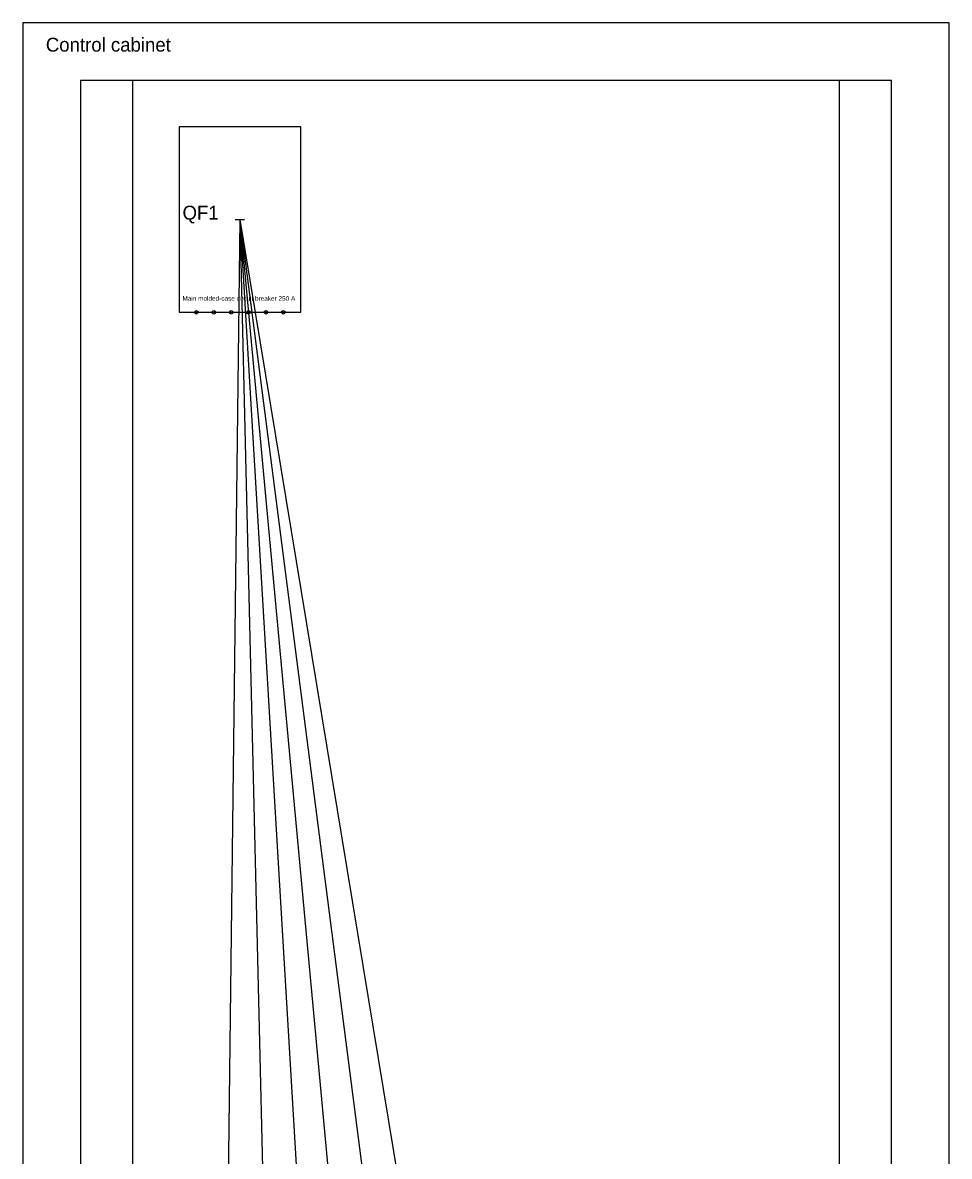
# Model space of a CAD drawing. Header units: millimetres. Extents: x 0 to 800, y 0 to 2000.
# Drawn here: x 0 to 800, y 1022 to 2000 of the extents above; entities that cross this region are included whole.
import ezdxf

# ---------------------------------------------------------------- set-up
doc = ezdxf.new("R2010")
doc.units = ezdxf.units.MM

msp = doc.modelspace()

# ---------------------------------------------------------------- linework, layer by layer
at = {"layer": 'COMPONENT'}
for p, q in [((240, 1910), (135, 1910)), ((135, 1910), (135, 1750)), ((240, 1750), (240, 1910)), ((135, 1750), (240, 1750))]:
    msp.add_line(p, q, dxfattribs=at)
at = {"layer": 'COMPONENT_DETAIL'}
msp.add_line((183.5, 1830), (191.5, 1830), dxfattribs=at)
at = {"layer": 'COMPONENT_OUTLINE'}
for p, q in [((240, 1910), (135, 1910)), ((135, 1910), (135, 1750)), ((240, 1750), (240, 1910)), ((135, 1750), (240, 1750))]:
    msp.add_line(p, q, dxfattribs=at)
at = {"layer": 'ENCLOSURE'}
for p, q in [((800, 2000), (0, 2000)), ((0, 2000), (0, 0)), ((800, 0), (800, 2000))]:
    msp.add_line(p, q, dxfattribs=at)
at = {"layer": 'MOUNTING_PLATE'}
for p, q in [((750, 1950), (50, 1950)), ((50, 1950), (50, 50)), ((750, 50), (750, 1950))]:
    msp.add_line(p, q, dxfattribs=at)
at = {"layer": 'TERMINAL'}
for centre in [(150, 1750), (165, 1750), (180, 1750), (195, 1750), (210, 1750), (225, 1750)]:
    msp.add_circle(centre, 1.5, dxfattribs=at)
at = {"layer": 'WIRE'}
for q in [(167, 165), (227, 165), (287, 165), (342, 165), (402, 165), (462, 165)]:
    msp.add_line((187.5, 1830), q, dxfattribs=at)
at = {"layer": 'WIRE_DUCT'}
for p, q in [((95, 1950), (50, 1950)), ((50, 1950), (50, 50)), ((95, 50), (95, 1950)), ((750, 1950), (705, 1950)), ((705, 1950), (705, 50)), ((750, 50), (750, 1950))]:
    msp.add_line(p, q, dxfattribs=at)

# ---------------------------------------------------------------- texts
at = {"layer": 'TAG'}
msp.add_text('QF1', height=12, dxfattribs=at).set_placement((138, 1830))
at = {"layer": 'TEXT'}
for s, height, p in [('Control cabinet', 12, (20, 1975)), ('Main molded-case circuit breaker 250 A', 4, (138, 1760))]:
    msp.add_text(s, height=height, dxfattribs=at).set_placement(p)

doc.saveas('drawing.dxf')
